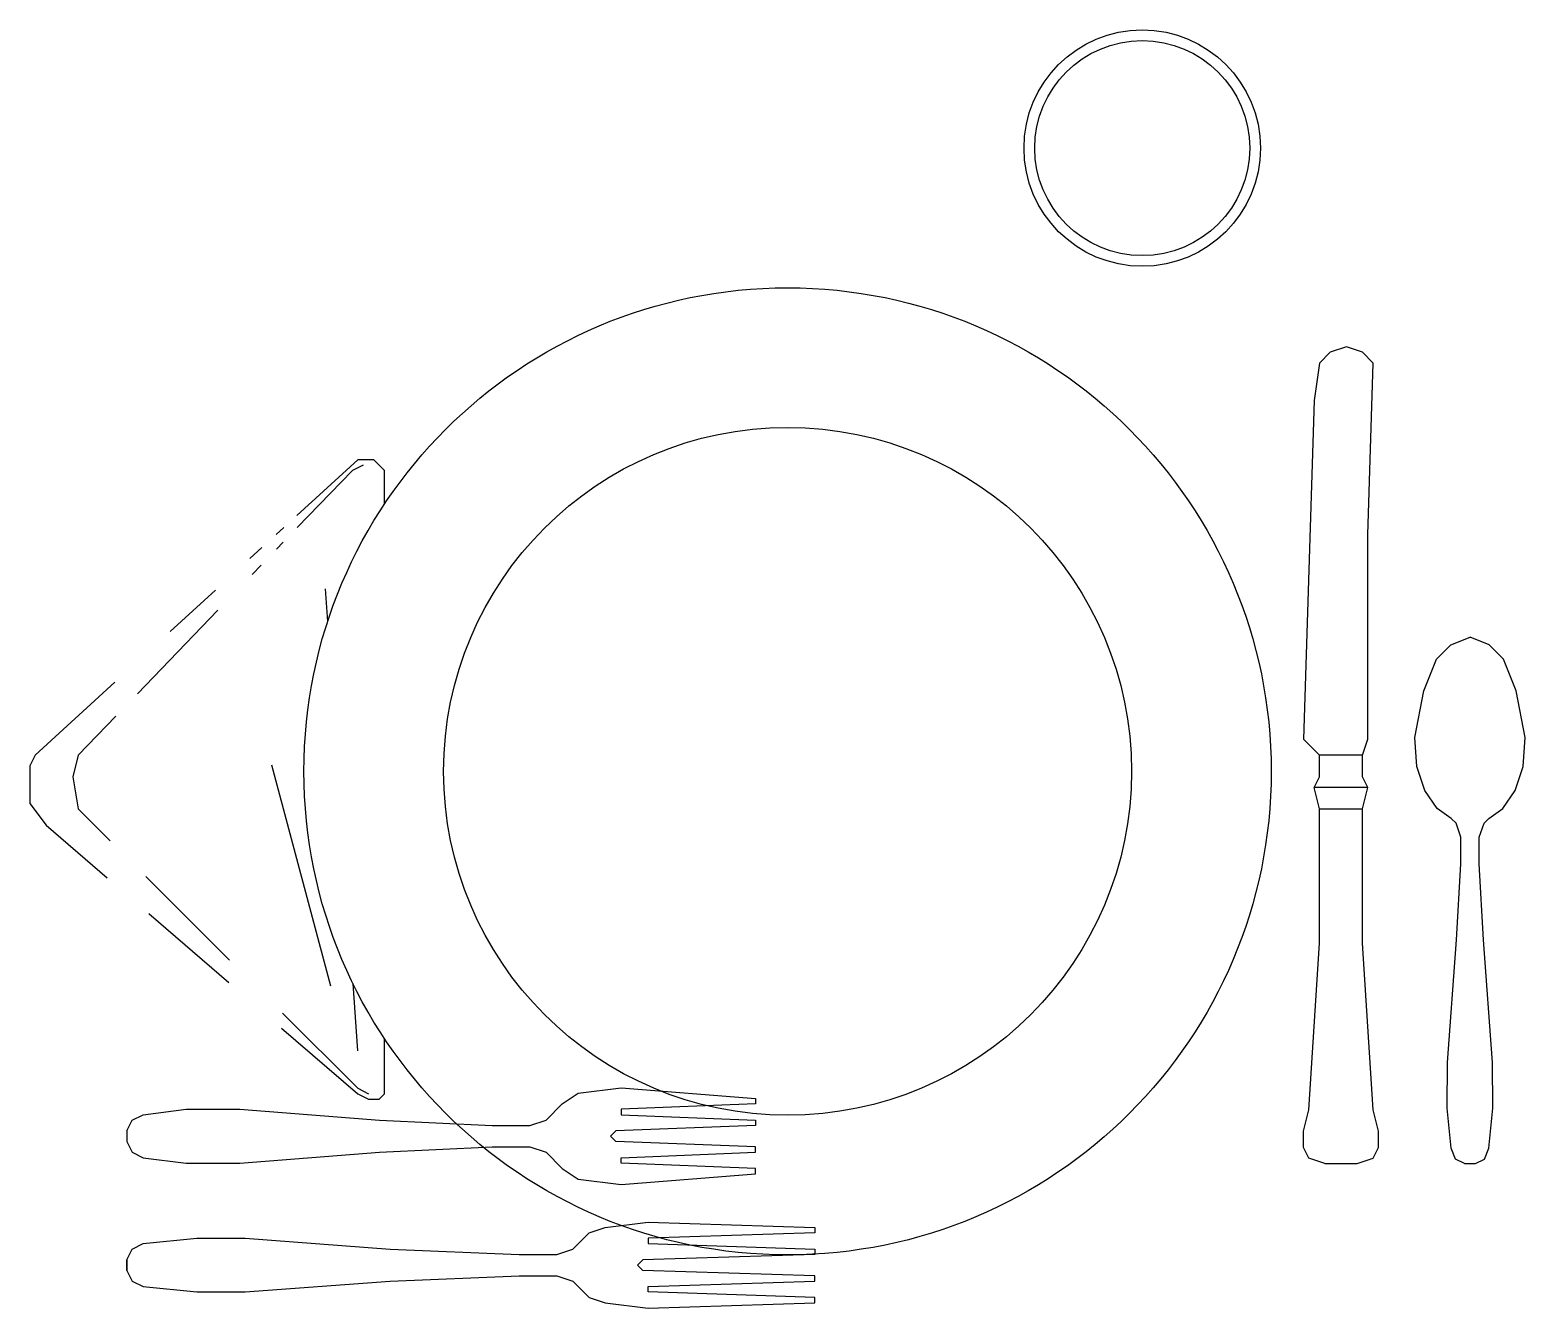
# Model space of a CAD drawing. Extents: x 883 to 1321, y 14458 to 14832.
import ezdxf

# ---------------------------------------------------------------- set-up
doc = ezdxf.new("R2010")
doc.units = 0
doc.header["$MEASUREMENT"] = 0
doc.layers.add('2D', color=7, linetype='CONTINUOUS')

msp = doc.modelspace()

# ---------------------------------------------------------------- linework, layer by layer
at = {"layer": '2D', "color": 2, "linetype": 'BYBLOCK'}
for p, q in [((1268.49, 14739.42), (1263.77, 14737.85)), ((1273.2, 14737.85), (1268.49, 14739.42)), ((1263.77, 14737.85), (1260.62, 14734.7)), ((1276.35, 14734.7), (1273.2, 14737.85)), ((1260.62, 14734.7), (1259.05, 14723.69)), ((1274.78, 14684.37), (1276.35, 14734.7)), ((1259.05, 14723.69), (1255.9, 14624.61)), ((979.1, 14706.39), (961.31, 14690.08)), ((980.67, 14704.82), (977.53, 14703.24)), ((983.82, 14706.39), (979.1, 14706.39)), ((986.96, 14703.24), (983.82, 14706.39)), ((977.53, 14703.24), (961.42, 14686.51)), ((986.96, 14693.41), (986.96, 14703.24)), ((957.45, 14686.55), (955.2, 14684.48)), ((957.31, 14682.24), (955.34, 14680.19)), ((1274.78, 14624.61), (1274.78, 14684.37)), ((951.02, 14680.65), (947.52, 14677.44)), ((950.86, 14675.53), (948.22, 14672.79)), ((937.47, 14668.23), (924.25, 14656.12)), ((970.33, 14659.02), (969.66, 14668.64)), ((938.2, 14662.38), (914.61, 14637.87)), ((1294.84, 14647.97), (1299.04, 14652.18)), ((1299.04, 14652.18), (1304.66, 14654.49)), ((1310.28, 14652.18), (1304.66, 14654.49)), ((1314.48, 14647.97), (1310.28, 14652.18)), ((1291.11, 14638.75), (1294.84, 14647.97)), ((1318.21, 14638.75), (1314.48, 14647.97)), ((908.02, 14641.24), (884.73, 14619.89)), ((1288.54, 14625.09), (1291.11, 14638.75)), ((1320.78, 14625.09), (1318.21, 14638.75)), ((908.32, 14631.33), (897.31, 14619.89)), ((1255.9, 14624.61), (1260.62, 14619.89)), ((1273.2, 14619.89), (1274.78, 14624.61)), ((1289.12, 14616.56), (1288.54, 14625.09)), ((1320.2, 14616.56), (1320.78, 14625.09)), ((884.73, 14619.89), (883.16, 14616.74)), ((883.16, 14616.74), (883.16, 14605.73)), ((897.31, 14619.89), (895.74, 14613.6)), ((971.23, 14552.26), (953.99, 14616.93)), ((1260.62, 14613.6), (1260.62, 14619.89)), ((1273.2, 14619.89), (1260.62, 14619.89)), ((1273.2, 14613.6), (1273.2, 14619.89)), ((895.74, 14613.6), (897.31, 14604.16)), ((1259.05, 14610.45), (1260.62, 14613.6)), ((1274.78, 14610.45), (1273.2, 14613.6)), ((1291.46, 14609.55), (1289.12, 14616.56)), ((1317.86, 14609.55), (1320.2, 14616.56)), ((1274.78, 14610.45), (1259.05, 14610.45)), ((1260.62, 14604.16), (1259.05, 14610.45)), ((1273.2, 14604.16), (1274.78, 14610.45)), ((1295.07, 14604.3), (1291.46, 14609.55)), ((1314.25, 14604.3), (1317.86, 14609.55)), ((883.16, 14605.73), (887.88, 14599.44)), ((897.31, 14604.16), (906.64, 14594.84)), ((1260.62, 14604.16), (1273.2, 14604.16)), ((1260.62, 14564.84), (1260.62, 14604.16)), ((1273.2, 14564.84), (1273.2, 14604.16)), ((1299.16, 14601.38), (1295.07, 14604.3)), ((1310.16, 14601.38), (1314.25, 14604.3)), ((887.88, 14599.44), (905.8, 14583.99)), ((1300.56, 14599.98), (1299.16, 14601.38)), ((1301.96, 14595.89), (1300.56, 14599.98)), ((1307.36, 14595.89), (1308.76, 14599.98)), ((1308.76, 14599.98), (1310.16, 14601.38)), ((1301.96, 14588.07), (1301.96, 14595.89)), ((1307.36, 14588.07), (1307.36, 14595.89)), ((1300.73, 14565.81), (1301.96, 14588.07)), ((1308.59, 14565.81), (1307.36, 14588.07)), ((917.1, 14584.37), (941.57, 14559.91)), ((917.94, 14573.53), (941.35, 14553.34)), ((1257.48, 14516.09), (1260.62, 14564.84)), ((1276.35, 14516.09), (1273.2, 14564.84)), ((1298.09, 14529.98), (1300.73, 14565.81)), ((1311.23, 14529.98), (1308.59, 14565.81)), ((979.1, 14533.39), (977.73, 14553.06)), ((957.08, 14544.4), (979.1, 14522.38)), ((956.8, 14540.03), (979.1, 14520.8)), ((986.96, 14520.8), (986.96, 14536.93)), ((1297.94, 14516.61), (1298.09, 14529.98)), ((1311.38, 14516.61), (1311.23, 14529.98)), ((979.1, 14522.38), (982.24, 14520.8)), ((979.1, 14520.8), (982.24, 14519.23)), ((985.39, 14519.23), (986.96, 14520.8)), ((1038.95, 14517.81), (1043.66, 14520.95)), ((1043.66, 14520.95), (1056.25, 14522.53)), ((1056.25, 14522.53), (1095.57, 14519.38)), ((916.27, 14514.66), (928.85, 14516.24)), ((928.85, 14516.24), (944.58, 14516.24)), ((944.58, 14516.24), (985.47, 14513.09)), ((982.24, 14519.23), (985.39, 14519.23)), ((1034.23, 14513.09), (1038.95, 14517.81)), ((1095.57, 14517.81), (1056.25, 14516.24)), ((1056.25, 14516.24), (1056.25, 14514.66)), ((1095.57, 14519.38), (1095.57, 14517.81)), ((1255.9, 14509.79), (1257.48, 14516.09)), ((1277.92, 14509.79), (1276.35, 14516.09)), ((1299.11, 14504.86), (1297.94, 14516.61)), ((1310.21, 14504.86), (1311.38, 14516.61)), ((911.55, 14509.94), (913.13, 14513.09)), ((913.13, 14513.09), (916.27, 14514.66)), ((985.47, 14513.09), (1018.5, 14511.52)), ((1029.51, 14511.52), (1034.23, 14513.09)), ((1056.25, 14514.66), (1095.57, 14513.09)), ((1095.57, 14513.09), (1095.57, 14511.52)), ((911.55, 14509.94), (911.55, 14506.8)), ((1018.5, 14511.52), (1029.51, 14511.52)), ((1054.67, 14509.94), (1053.1, 14508.37)), ((1054.67, 14506.8), (1053.1, 14508.37)), ((1095.57, 14511.52), (1054.67, 14509.94)), ((1255.9, 14505.08), (1255.9, 14509.79)), ((1277.92, 14505.08), (1277.92, 14509.79)), ((911.55, 14506.8), (913.13, 14503.65)), ((913.13, 14503.65), (916.27, 14502.08)), ((944.58, 14500.51), (985.47, 14503.65)), ((985.47, 14503.65), (1018.5, 14505.23)), ((1018.5, 14505.23), (1029.51, 14505.23)), ((1029.51, 14505.23), (1034.23, 14503.65)), ((1034.23, 14503.65), (1038.95, 14498.94)), ((1095.57, 14505.23), (1054.67, 14506.8)), ((1056.25, 14502.08), (1095.57, 14503.65)), ((1095.57, 14503.65), (1095.57, 14505.23)), ((1257.48, 14501.93), (1255.9, 14505.08)), ((1276.35, 14501.93), (1277.92, 14505.08)), ((1300.43, 14501.63), (1299.11, 14504.86)), ((1308.89, 14501.63), (1310.21, 14504.86)), ((916.27, 14502.08), (928.85, 14500.51)), ((928.85, 14500.51), (944.58, 14500.51)), ((1038.95, 14498.94), (1043.66, 14495.79)), ((1056.25, 14500.51), (1056.25, 14502.08)), ((1095.57, 14498.94), (1056.25, 14500.51)), ((1095.57, 14497.36), (1095.57, 14498.94)), ((1262.2, 14500.36), (1257.48, 14501.93)), ((1262.2, 14500.36), (1271.63, 14500.36)), ((1271.63, 14500.36), (1276.35, 14501.93)), ((1303.09, 14500.36), (1300.43, 14501.63)), ((1303.09, 14500.36), (1306.23, 14500.36)), ((1306.23, 14500.36), (1308.89, 14501.63)), ((1043.66, 14495.79), (1056.25, 14494.22)), ((1056.25, 14494.22), (1095.57, 14497.36)), ((1046.81, 14480.06), (1051.53, 14481.64)), ((1051.53, 14481.64), (1064.11, 14483.21)), ((1064.11, 14483.21), (1112.87, 14481.64)), ((1112.87, 14481.64), (1112.87, 14480.06)), ((913.13, 14475.34), (916.27, 14476.92)), ((916.27, 14476.92), (932, 14478.49)), ((932, 14478.49), (946.15, 14478.49)), ((946.15, 14478.49), (988.62, 14475.34)), ((1042.09, 14475.34), (1046.81, 14480.06)), ((1112.87, 14480.06), (1064.11, 14478.49)), ((1064.11, 14478.49), (1064.11, 14476.92)), ((1064.11, 14476.92), (1112.87, 14475.34)), ((911.55, 14472.2), (913.13, 14475.34)), ((911.55, 14469.05), (911.55, 14472.2)), ((911.55, 14472.2), (911.55, 14469.05)), ((988.62, 14475.34), (1026.36, 14473.77)), ((1026.36, 14473.77), (1037.37, 14473.77)), ((1037.37, 14473.77), (1042.09, 14475.34)), ((1062.54, 14472.2), (1060.96, 14470.63)), ((1112.87, 14473.77), (1062.54, 14472.2)), ((1112.87, 14475.34), (1112.87, 14473.77)), ((911.55, 14469.05), (913.13, 14465.91)), ((1062.54, 14469.05), (1060.96, 14470.63)), ((1112.87, 14467.48), (1062.54, 14469.05)), ((913.13, 14465.91), (916.27, 14464.33)), ((916.27, 14464.33), (932, 14462.76)), ((946.15, 14462.76), (988.62, 14465.91)), ((988.62, 14465.91), (1026.36, 14467.48)), ((1026.36, 14467.48), (1037.37, 14467.48)), ((1037.37, 14467.48), (1042.09, 14465.91)), ((1042.09, 14465.91), (1046.81, 14461.19)), ((1064.11, 14464.33), (1112.87, 14465.91)), ((1064.11, 14462.76), (1064.11, 14464.33)), ((1112.87, 14465.91), (1112.87, 14467.48)), ((932, 14462.76), (946.15, 14462.76)), ((1046.81, 14461.19), (1051.53, 14459.62)), ((1051.53, 14459.62), (1064.11, 14458.04)), ((1112.87, 14461.19), (1064.11, 14462.76)), ((1064.11, 14458.04), (1112.87, 14459.62)), ((1112.87, 14459.62), (1112.87, 14461.19))]:
    msp.add_line(p, q, dxfattribs=at)
for centre, radius in [((1208.72, 14797.61), 34.6), ((1208.72, 14797.61), 31.46), ((1104.92, 14615.17), 141.55), ((1104.92, 14615.17), 100.66)]:
    msp.add_circle(centre, radius, dxfattribs=at)

doc.saveas('drawing.dxf')
